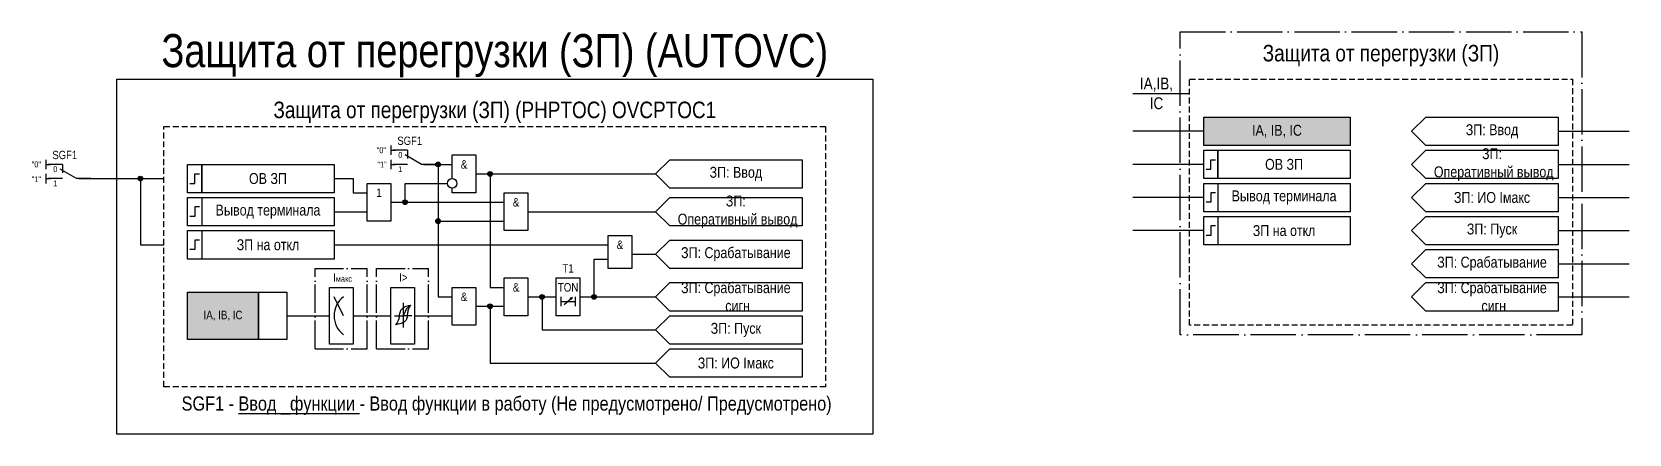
# Model space of a CAD drawing. Header units: millimetres. Extents: x -2076 to 320, y -6 to 128.
# Drawn here: x -17.9 to 320, y 0 to 85 of the extents above; entities that cross this region are included whole.
import ezdxf
from ezdxf.enums import TextEntityAlignment as Align

# ---------------------------------------------------------------- set-up
doc = ezdxf.new("R2010")
doc.units = ezdxf.units.MM
doc.linetypes.add('ACAD_ISO04W100', pattern=[30, 24, -3, 0, -3])
doc.linetypes.add('штриховая2', pattern=[0.375, 0.25, -0.125])
doc.layers.add('TEXT', color=7, linetype='Continuous', lineweight=25)
doc.layers.add('Основная', color=7, linetype='Continuous')
doc.styles.add('1.8_Gost_RD', font='ARIALN.TTF', dxfattribs={"height": 1.8})
doc.styles.add('2.5_Gost_RD', font='ARIALN.TTF', dxfattribs={"height": 2.5})
doc.styles.add('3.5_Gost_RD', font='ARIALN.TTF', dxfattribs={"height": 3.5})
doc.styles.add('Вывод', font='ARIALN.TTF', dxfattribs={"height": 2.5})
doc.styles.add('Компонент', font='ARIALN.TTF', dxfattribs={"height": 3.5})

# ---------------------------------------------------------------- blocks, each defined once
blk = doc.blocks.new('*U892')
at = {"layer": 'Основная', "linetype": 'ACAD_ISO04W100', "ltscale": 0.25}
for p, q in [((0, 0), (11, 0)), ((0, -17), (0, 0)), ((11, -17), (11, 0)), ((0, -17), (11, -17))]:
    blk.add_line(p, q, dxfattribs=at)
at = {"layer": 'Основная', "style": 'Компонент'}
blk.add_attdef('ОУ', text='', height=3.5, dxfattribs=at).set_placement((11, 0), align=Align.MIDDLE_CENTER)
blk = doc.blocks.new('Точка')
at = {"ltscale": 100}
h = blk.add_hatch(color=256, dxfattribs=at)
h.dxf.hatch_style = 1
edge = h.paths.add_edge_path()
edge.add_arc((0, 0), 0.5, 0, 360)
blk.add_circle((0, 0), 0.5, dxfattribs=at)
blk = doc.blocks.new('*U958')
at = {"layer": 'Основная', "color": 0}
blk.add_line((0, 0), (7, 4), dxfattribs=at)
at = {"layer": 'Основная', "ltscale": 0.35}
blk.add_line((6, 6), (6, 2.5), dxfattribs=at)
blk = doc.blocks.new('*U985')
at = {"layer": 'Основная', "color": 0}
for p, q in [((-3, 6), (-9, 6)), ((-3, 0), (-9, 0)), ((9, 0), (3, 0))]:
    blk.add_line(p, q, dxfattribs=at)
at = {"layer": 'Основная', "ltscale": 0.25, "xscale": -1}
blk.add_blockref('*U958', (3, 0), dxfattribs=at)
at = {"layer": 'Основная'}
for tag, height, style, p in [('В1', 2.5, 'Вывод', (-14, 6)), ('ОУ', 3.5, 'Компонент', (-2, 10)), ('В2', 2.5, 'Вывод', (-6, 4)), ('В3', 2.5, 'Вывод', (-6, -2))]:
    blk.add_attdef(tag, text='', height=height, dxfattribs=dict(at, style=style)).set_placement(p, align=Align.MIDDLE_CENTER)

msp = doc.modelspace()

# ---------------------------------------------------------------- hatches: boundary and pattern name
at = {"ltscale": 100, "true_color": 0xf7941d}
h = msp.add_hatch(color=30, dxfattribs=at)
h.dxf.hatch_style = 1
h.paths.add_polyline_path([(230, 67), (261, 67), (261, 61), (230, 61)])
at = {"ltscale": 100, "true_color": 0xef8637}
h = msp.add_hatch(color=30, dxfattribs=at)
h.dxf.hatch_style = 1
h.paths.add_polyline_path([(15, 30), (30, 30), (30, 20), (15, 20)])

# ---------------------------------------------------------------- linework, layer by layer
at = {"ltscale": 100}
for p, q in [((215, 72), (227, 72)), ((58, 61), (58, 59)), ((230, 64), (215, 64)), ((305, 64), (320, 64)), ((58, 60), (59, 60)), ((58, 59), (58, 59)), ((58, 58), (58, 56)), ((58, 57), (59, 57)), ((230, 57), (215, 57)), ((305, 57), (320, 57)), ((230, 50), (215, 50)), ((305, 50), (320, 50)), ((230, 43), (215, 43)), ((305, 43), (320, 43)), ((305, 36), (320, 36)), ((305, 29), (320, 29))]:
    msp.add_line(p, q, dxfattribs=at)
at = {"color": 6, "ltscale": 100}
for p, q in [((-15, 58), (-15, 56)), ((-15, 57), (-14, 57)), ((-15, 55), (-15, 53)), ((-15, 54), (-14, 54))]:
    msp.add_line(p, q, dxfattribs=at)
at = {"color": 7, "ltscale": 100}
for p, q in [((48, 25), (46, 29)), ((94.71, 27.4), (96.38, 28.88)), ((96.38, 28.88), (95.86, 28.66)), ((96.38, 28.88), (96.12, 28.42)), ((58.79, 25), (60.6, 25)), ((62.42, 25), (60.6, 25))]:
    msp.add_line(p, q, dxfattribs=at)
msp.add_line((60.6, 27.72), (60.6, 22.52))
at = {"color": 251, "linetype": 'ACAD_ISO04W100', "lineweight": 30, "ltscale": 0.4, "true_color": 0x58595b}
msp.add_lwpolyline([(225, 85), (310, 85), (310, 21), (225, 21)], close=True, dxfattribs=at)
at = {"color": 3, "ltscale": 100}
msp.add_lwpolyline([(0, 75), (160, 75), (160, 0), (0, 0)], close=True, dxfattribs=at)
at = {"linetype": 'штриховая2', "ltscale": 5}
for points in [[(227, 75), (308, 75), (308, 23), (227, 23)], [(10, 65), (150, 65), (150, 10), (10, 10)]]:
    msp.add_lwpolyline(points, close=True, dxfattribs=at)
at = {"ltscale": 100}
for points in [[(230, 67), (261, 67), (261, 61), (230, 61)], [(277, 67), (305, 67), (305, 61), (277, 61), (274, 64)], [(117, 58), (145, 58), (145, 52), (117, 52), (114, 55)], [(230, 60), (233, 60), (233, 54), (230, 54)], [(233, 60), (261, 60), (261, 54), (233, 54)], [(277, 60), (305, 60), (305, 54), (277, 54), (274, 57)], [(15, 57), (18, 57), (18, 51), (15, 51)], [(18, 57), (46, 57), (46, 51), (18, 51)], [(53, 53), (58, 53), (58, 45), (53, 45)], [(82, 51), (87, 51), (87, 43), (82, 43)], [(230, 53), (261, 53), (261, 47), (230, 47)], [(230, 53), (233, 53), (233, 47), (230, 47)], [(277, 53), (305, 53), (305, 47), (277, 47), (274, 50)], [(15, 50), (46, 50), (46, 44), (15, 44)], [(15, 50), (18, 50), (18, 44), (15, 44)], [(117, 50), (145, 50), (145, 44), (117, 44), (114, 47)], [(230, 46), (233, 46), (233, 40), (230, 40)], [(230, 46), (261, 46), (261, 40), (230, 40)], [(277, 46), (305, 46), (305, 40), (277, 40), (274, 43)], [(15, 43), (18, 43), (18, 37), (15, 37)], [(15, 43), (46, 43), (46, 37), (15, 37)], [(104, 42), (109, 42), (109, 35), (104, 35)], [(117, 41), (145, 41), (145, 35), (117, 35), (114, 38)], [(277, 39), (305, 39), (305, 33), (277, 33), (274, 36)], [(45, 31), (50, 31), (50, 19), (45, 19)], [(58, 31), (63, 31), (63, 19), (58, 19)], [(71, 31), (76, 31), (76, 23), (71, 23)], [(82, 33), (87, 33), (87, 25), (82, 25)], [(93, 33), (98, 33), (98, 25), (93, 25)], [(117, 32), (145, 32), (145, 26), (117, 26), (114, 29)], [(277, 32), (305, 32), (305, 26), (277, 26), (274, 29)], [(15, 30), (30, 30), (30, 20), (15, 20)], [(30, 30), (36, 30), (36, 20), (30, 20)], [(117, 25), (145, 25), (145, 19), (117, 19), (114, 22)], [(117, 18), (145, 18), (145, 12), (117, 12), (114, 15)]]:
    msp.add_lwpolyline(points, close=True, dxfattribs=at)
for points in [[(71, 54), (71, 59), (76, 59), (76, 51), (71, 51), (71, 52)], [(65, 57), (71, 57)], [(65, 57), (68, 57), (68, 29), (71, 29)], [(65, 57), (68, 57), (68, 45), (82, 45)], [(76, 55), (114, 55)], [(76, 55), (79, 55), (79, 31), (82, 31)], [(46, 54), (50, 54), (50, 51), (53, 51)], [(58, 49), (61, 49), (61, 53), (70, 53)], [(58, 49), (82, 49)], [(46, 47), (53, 47)], [(46, 47), (53, 47)], [(87, 47), (114, 47)], [(46, 40), (104, 40)], [(109, 38), (114, 38)], [(98, 29), (101, 29), (101, 37), (104, 37)], [(87, 29), (93, 29)], [(87, 29), (90, 29), (90, 22), (114, 22)], [(94, 29), (94, 27)], [(94, 28), (97, 28)], [(97, 29), (97, 27)], [(98, 29), (114, 29)], [(36, 25), (45, 25)], [(50, 25), (58, 25)], [(63, 25), (71, 25)], [(76, 27), (82, 27)], [(76, 27), (79, 27), (79, 15), (114, 15)]]:
    msp.add_lwpolyline(points, dxfattribs=at)
at = {"lineweight": 30, "ltscale": 100}
for points in [[(230.5, 56), (231.5, 56), (231.5, 58), (232.5, 58)], [(15.5, 53), (16.5, 53), (16.5, 55), (17.5, 55)], [(232.5, 51), (231.5, 51), (231.5, 49), (230.5, 49)], [(17.5, 48), (16.5, 48), (16.5, 46), (15.5, 46)], [(232.5, 44), (231.5, 44), (231.5, 42), (230.5, 42)], [(17.5, 41), (16.5, 41), (16.5, 39), (15.5, 39)]]:
    msp.add_lwpolyline(points, dxfattribs=at)
at = {"color": 6, "ltscale": 100}
for points in [[(-8, 54), (10, 54)], [(-8, 54), (5, 54), (5, 40), (10, 40)]]:
    msp.add_lwpolyline(points, dxfattribs=at)
msp.add_circle((71, 53), 1)
at = {"color": 7, "ltscale": 100}
msp.add_arc((51, 25), 5, 126.8699, 233.1301, dxfattribs=at)
for points in [[(59.8, 24.92), (59.95, 25.71), (60.44, 26.54), (62.2, 27.26)], [(60.6, 25), (61, 25.72), (61.47, 26.6), (62.2, 27.26)], [(61.48, 24.92), (61.6, 25.71), (61.81, 26.54), (62.2, 27.26)], [(59.8, 24.92), (59.6, 24.13), (59, 23.12)], [(61.48, 24.92), (61.25, 24.13), (60.76, 23.67), (59, 23.12)]]:
    msp.add_spline(points, degree=3)

# ---------------------------------------------------------------- block references
at = {"ltscale": 100}
for p in [(68, 57), (5, 54), (79, 55), (61, 49), (68, 45), (79, 27), (90, 29), (101, 29)]:
    msp.add_blockref('Точка', p, dxfattribs=at)
at = {"layer": 'Основная', "ltscale": 0.25, "xscale": 0.5, "yscale": 0.5, "zscale": 0.5}
msp.add_blockref('*U985', (63, 57), dxfattribs=at).add_auto_attribs({'ОУ': 'SGF1', 'В1': '"0"', 'В2': '0', 'В3': '1'})
at = {"layer": 'Основная', "color": 6, "ltscale": 0.25, "xscale": 0.5, "yscale": 0.5, "zscale": 0.5}
msp.add_blockref('*U985', (-10, 54), dxfattribs=at).add_auto_attribs({'ОУ': 'SGF1', 'В1': '"0"', 'В2': '0', 'В3': '1'})
at = {"layer": 'Основная', "ltscale": 0.25}
for p in [(42, 35), (55, 35)]:
    msp.add_blockref('*U892', p, dxfattribs=at)

# ---------------------------------------------------------------- texts
at = {"color": 30, "ltscale": 100, "attachment_point": 5, "style": '3.5_Gost_RD'}
for s, insert, char_height, width in [('{\\C3;Защита от перегрузки (ЗП) (AUTOVC)}', (80, 80), 7, 160), ('Защита от перегрузки (ЗП)', (267.5, 80), 3.5, 85), ('Защита от перегрузки (ЗП) (РHPTOC) {\\C6;OVCРTOC1}', (80, 68), 3.5, 140), ('SGF1 - {\\LВвод _функции} - Ввод функции в работу (Не предусмотрено/ Предусмотрено)', (82.5, 6), 3, 145)]:
    msp.add_mtext(s, dxfattribs=dict(at, insert=insert, char_height=char_height, width=width))
at = {"ltscale": 100, "attachment_point": 5}
for s, insert, char_height, width, style in [('IA,IB, IC{\\T0.8; }', (220, 72), 2.5, 10, '2.5_Gost_RD'), ('ЗП: Ввод', (291, 64), 2.3, 28, '2.5_Gost_RD'), ('&', (73.5, 57), 1.8, 5, '2.5_Gost_RD'), ('ЗП:\\P Оперативный вывод', (291, 57), 2.3, 28, '2.5_Gost_RD'), ('1', (55.5, 51), 1.8, 5, '2.5_Gost_RD'), ('&', (84.5, 49), 1.8, 5, '2.5_Gost_RD'), ('&', (106.5, 40), 1.8, 5, '2.5_Gost_RD'), ('T1', (95.5, 35), 1.8, 5, '2.5_Gost_RD'), ('&', (84.5, 31), 1.8, 5, '2.5_Gost_RD'), ('TON', (95.5, 31), 1.8, 5, '2.5_Gost_RD'), ('ЗП: Срабатывание^J сигн', (291, 29), 2.3, 28, '2.5_Gost_RD'), ('&', (73.5, 29), 1.8, 5, '2.5_Gost_RD'), ('IA, IB, IC', (22.5, 25), 1.8, 15, '1.8_Gost_RD')]:
    msp.add_mtext(s, dxfattribs=dict(at, insert=insert, char_height=char_height, width=width, style=style))
at = {"ltscale": 100, "insert": (55.16, 57.6), "char_height": 1.25, "attachment_point": 1, "style": '3.5_Gost_RD'}
msp.add_mtext_dynamic_manual_height_columns('"1"', width=2, gutter_width=17.5, heights=[0], dxfattribs=at)
at = {"color": 6, "ltscale": 100, "insert": (-18, 54.5), "char_height": 1.25, "attachment_point": 1, "style": '3.5_Gost_RD'}
msp.add_mtext_dynamic_manual_height_columns('"1"', width=2, gutter_width=17.5, heights=[0], dxfattribs=at)
at = {"color": 0, "ltscale": 100, "char_height": 2.3, "width": 28, "attachment_point": 5, "style": '2.5_Gost_RD'}
for s, insert in [('{\\C256;ЗП: ИО Iмакс}', (291, 50)), ('{\\C256;ЗП на откл}', (247, 43)), ('{\\C256;ЗП: Пуск}', (291, 43)), ('{\\C256;ЗП: Срабатывание}', (291, 36))]:
    msp.add_mtext(s, dxfattribs=dict(at, insert=insert))
at = {"color": 7, "ltscale": 100, "char_height": 1.8, "attachment_point": 1, "style": '1.8_Gost_RD'}
for s, insert in [('\\pi2.7859;I{\\H0.66667x;макс}', (43, 34)), ('\\pi4.7676;I>', (55, 34))]:
    msp.add_mtext_dynamic_manual_height_columns(s, width=11, gutter_width=17.5, heights=[0], dxfattribs=dict(at, insert=insert))
at = {"layer": 'TEXT', "color": 0, "ltscale": 100, "char_height": 2.3, "attachment_point": 5, "style": '2.5_Gost_RD'}
for s, insert, width in [('{\\C256;IA, IB, IC}', (245.5, 64), 31), ('{\\C256;Вывод терминала}', (247, 50), 28), ('{\\C256;Вывод терминала}', (32, 47), 28), ('{\\C256;ЗП на откл}', (32, 40), 28), ('{\\C256;ЗП: Срабатывание^J сигн}', (131, 29), 28), ('{\\C256;ЗП: Пуск}', (131, 22), 28)]:
    msp.add_mtext(s, dxfattribs=dict(at, insert=insert, width=width))
at = {"layer": 'TEXT', "color": 156, "ltscale": 100, "true_color": 0x1e4973, "char_height": 2.3, "width": 28, "attachment_point": 5, "style": '2.5_Gost_RD'}
for insert in [(247, 57), (32, 54)]:
    msp.add_mtext('{\\C256;ОВ ЗП}', dxfattribs=dict(at, insert=insert))
at = {"layer": 'TEXT', "ltscale": 100, "char_height": 2.3, "width": 28, "attachment_point": 5, "style": '2.5_Gost_RD'}
for s, insert in [('ЗП: Ввод', (131, 55)), ('ЗП:\\P Оперативный вывод', (131, 47)), ('ЗП: Срабатывание', (131, 38)), ('ЗП: ИО Iмакс', (131, 15))]:
    msp.add_mtext(s, dxfattribs=dict(at, insert=insert))

doc.saveas('drawing.dxf')
